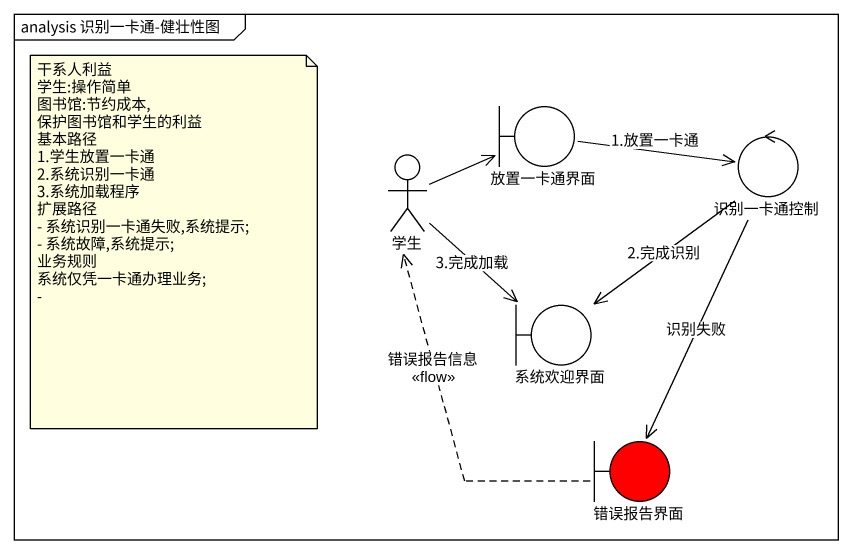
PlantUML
@startuml
mainframe analysis 识别一卡通-健壮性图
boundary 放置一卡通界面
actor 学生
control 识别一卡通控制
boundary 系统欢迎界面
boundary 错误报告界面 #FF0000
放置一卡通界面 -right-> 识别一卡通控制 : 1.放置一卡通
学生 -right-> 放置一卡通界面
学生 --> 系统欢迎界面 : 3.完成加载
识别一卡通控制 --> 系统欢迎界面 : 2.完成识别
识别一卡通控制 --> 错误报告界面 : 识别失败
错误报告界面 .up.> 学生 : 错误报告信息\n<<flow>>
note as N1
  干系人利益
  学生:操作简单
  图书馆:节约成本,保护图书馆和学生的利益
  基本路径
  1.学生放置一卡通
  2.系统识别一卡通
  3.系统加载程序
  扩展路径
  - 系统识别一卡通失败,系统提示;
  - 系统故障,系统提示;
  业务规则
  系统仅凭一卡通办理业务;
  -
end note
@enduml
